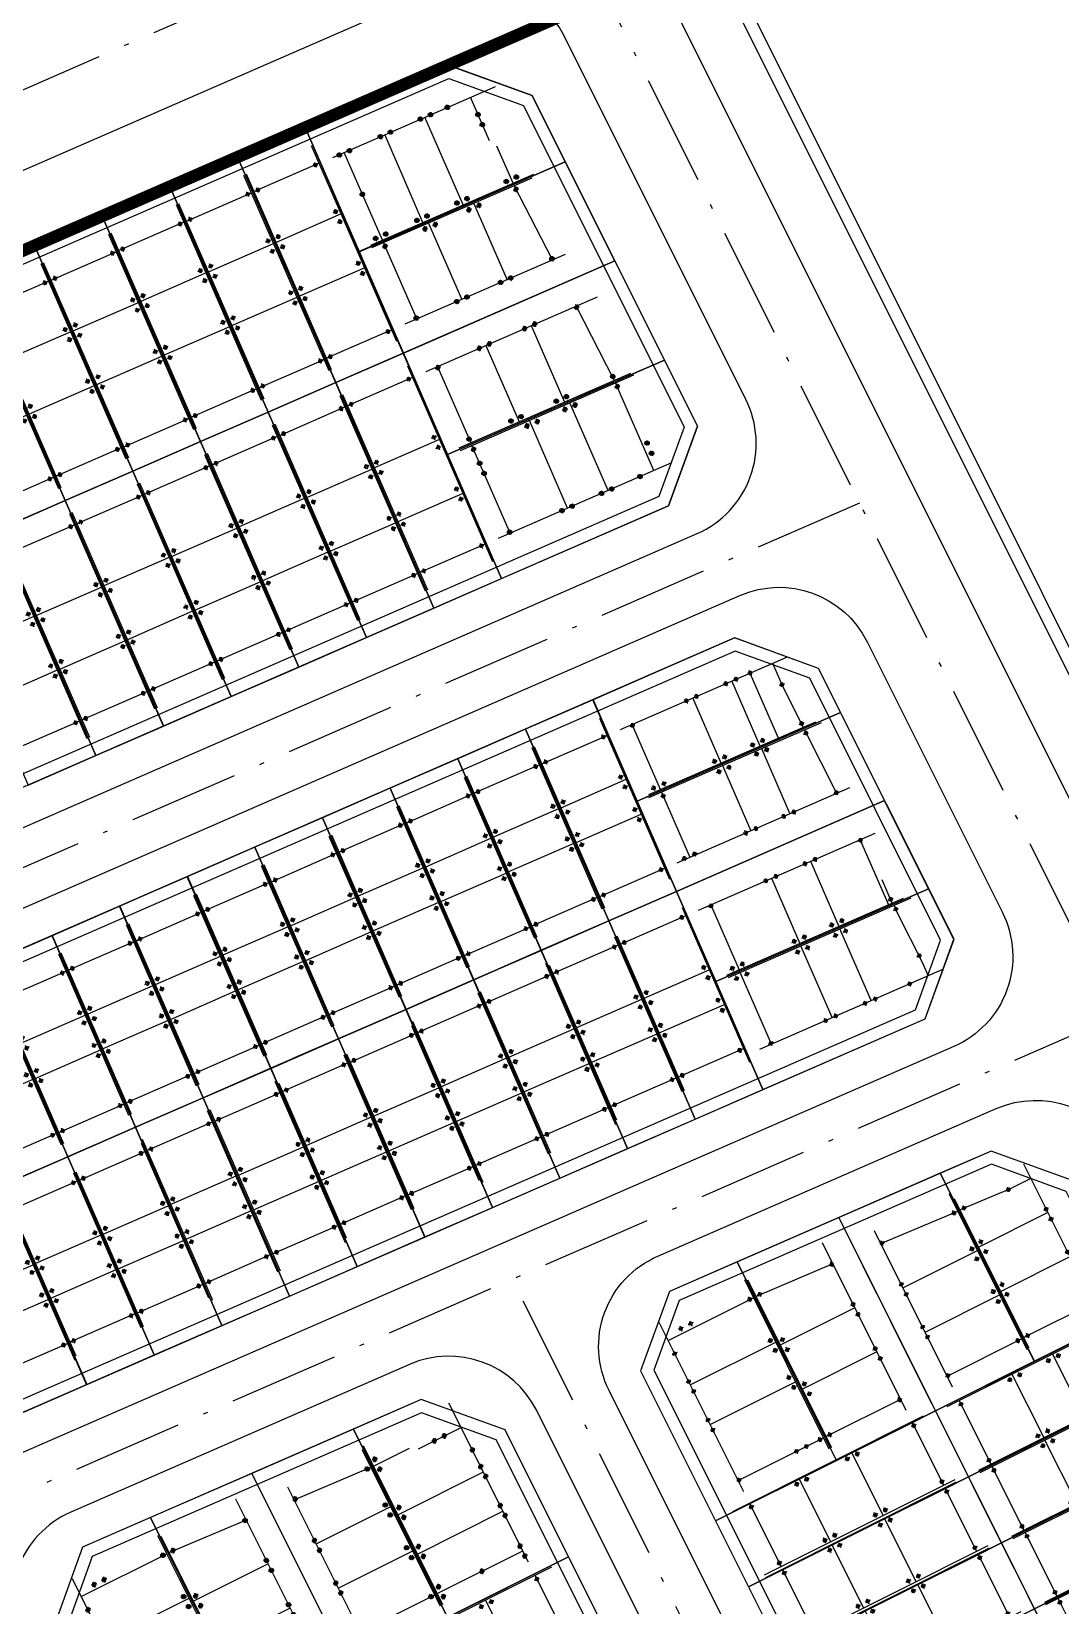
# Model space of a CAD drawing. Header units: millimetres. Extents: x 198719 to 733479478, y 80883 to 2151551233.
# Drawn here: x 568611361 to 568695350, y 2063206974 to 2063335388 of the extents above; entities that cross this region are included whole.
import ezdxf
from ezdxf.xclip import XClip

# ---------------------------------------------------------------- set-up
doc = ezdxf.new("R2010")
doc.units = ezdxf.units.MM
for name, pattern in [('ACAD_ISO10W100', [18.5, 12, -3, 0.5, -3]), ('CENTER', [3, 1.5, -0.5, 0.5, -0.5]), ('CENTER2', [1.125, 0.75, -0.125, 0.125, -0.125]), ('HIDDEN', [0.75, 0.5, -0.25]), ('Xref Grid (A1)$0$CENTER2', [1.125, 0.75, -0.125, 0.125, -0.125]), ('Xref Grid A16$0$CENTER2', [1.125, 0.75, -0.125, 0.125, -0.125])]:
    doc.linetypes.add(name, pattern=pattern)
for name, color, linetype in [('01.AXIS', 160, 'CENTER2'), ('13.BEAM', 8, 'Continuous'), ('BoThamCo', 94, 'Continuous'), ('CDC.01.AXIS', 160, 'CENTER2'), ('ChiaLo', 128, 'CENTER'), ('datOlienke', 42, 'Continuous'), ('LogDg', 7, 'Continuous'), ('LoLK', 6, 'Continuous'), ('RANHGIOI', 2, 'HIDDEN'), ('TimDg', 222, 'Continuous'), ('ViaHeS', 32, 'Continuous'), ('Xref Grid (A1)$0$01.AXIS', 160, 'Xref Grid (A1)$0$CENTER2'), ('Xref Grid A16$0$01.AXIS', 160, 'Xref Grid A16$0$CENTER2')]:
    doc.layers.add(name, color=color, linetype=linetype)
for name, color, linetype, lineweight in [('A-DIM', 251, 'Continuous', 15), ('A-NET THAY', 125, 'Continuous', 18), ('A-TUONG', 255, 'Continuous', 35), ('boDnv', 54, 'Continuous', 25)]:
    doc.layers.add(name, color=color, linetype=linetype, lineweight=lineweight)
doc.styles.add('rms', font='romans.shx', dxfattribs={"width": 0.7, "bigfont": 'vns.shx'})
doc.linetypes.add('ADL', pattern='A,0.125,-0.15,["++",rms,S=0.5,R=0,X=0,Y=-0.2245],-1.35,1.125', length=2.75)

# ---------------------------------------------------------------- blocks, each defined once
blk = doc.blocks.new('NEN')
at = {"layer": 'boDnv', "color": 10, "linetype": 'ADL', "ltscale": 0.25}
for points in [[(348.48, 150.34), (305.78, 227.8), (296.99, 230.43), (285.1, 224.17), (143.11, 162.28), (141.06, 156.62), (188.79, 61.18), (194.58, 59.4), (346.76, 144.32)], [(116.66, 150.75), (122.73, 148.55), (135.81, 122.41), (133.75, 116.75), (-8.13, 54.91), (-13.65, 57.26), (-23.76, 84.69), (-21.22, 90.65)], [(156.67, 80.69), (146.03, 101.98), (139.96, 104.18), (-3.2, 41.78), (-5.75, 35.82), (2.49, 13.48), (8.01, 11.13), (154.62, 75.03)], [(183.1, -44), (207.08, -30.05), (208.94, -23.82), (166.89, 60.26), (160.82, 62.46), (135.41, 51.38), (133.35, 45.72), (177.37, -42.29)], [(138.06, -70.2), (163.35, -55.49), (165.21, -49.26), (120.53, 40.05), (114.46, 42.26), (87.67, 30.58), (85.62, 24.92), (132.33, -68.49)]]:
    blk.add_lwpolyline(points, close=True, dxfattribs=at)
at = {"layer": 'BoThamCo'}
blk.add_lwpolyline([(349.56, 150.46), (306.46, 228.64), (296.88, 231.51), (284.67, 225.08), (142.32, 163.03), (139.97, 156.56), (188.09, 60.35), (194.69, 58.32), (347.61, 143.64)], close=True, dxfattribs=at)
at = {"layer": 'ChiaLo', "ltscale": 5}
for p, q in [((142.21, 68.53), (128.4, 100.23)), ((136.71, 66.14), (122.9, 97.84)), ((131.21, 63.74), (117.4, 95.44)), ((125.71, 61.34), (111.9, 93.04)), ((120.21, 58.94), (106.4, 90.64)), ((114.71, 56.55), (100.9, 88.25)), ((109.21, 54.15), (95.4, 85.85)), ((103.71, 51.75), (89.9, 83.45)), ((98.21, 49.35), (84.4, 81.05)), ((92.71, 46.96), (78.9, 78.66)), ((87.21, 44.56), (73.4, 76.26))]:
    blk.add_line(p, q, dxfattribs=at)
for points in [[(120.96, 110.08), (104.98, 146.75)], [(115.46, 107.69), (99.48, 144.35)], [(126.14, 143.98), (109.37, 136.67)], [(109.96, 105.29), (93.98, 141.96)], [(104.46, 102.89), (88.48, 139.56)], [(98.96, 100.49), (82.98, 137.16)], [(130.17, 135.91), (-19.64, 70.61)], [(93.46, 98.1), (77.48, 134.76)], [(87.96, 95.7), (71.98, 132.37)], [(134.2, 127.85), (116.57, 120.17)], [(148.54, 99.19), (131.99, 91.98)], [(152.12, 92.03), (-2.66, 24.56)], [(155.7, 84.86), (138.39, 77.32)], [(164.3, 46.44), (156.65, 61.74)], [(196.23, -37.52), (148.39, 58.13)], [(148.2, 38.39), (140.13, 54.53)], [(138.36, 33.47), (172.8, 50.69)], [(141.05, 28.1), (175.48, 45.32)], [(116.57, 25.62), (108.91, 40.93)], [(143.73, 22.73), (178.17, 39.95)], [(151.19, -63.72), (100.65, 37.33)], [(146.42, 17.37), (180.85, 34.59)], [(100.47, 17.56), (92.39, 33.73)], [(90.64, 12.64), (126.41, 30.54)]]:
    blk.add_lwpolyline(points, dxfattribs=at)
at = {"layer": 'datOlienke'}
for points in [[(116.63, 151.83), (123.45, 149.36), (136.89, 122.47), (134.55, 116), (-8.13, 53.82), (-14.44, 56.51), (-24.84, 84.72), (-21.98, 91.41)], [(157.76, 80.76), (146.74, 102.78), (139.92, 105.26), (-3.97, 42.54), (-6.82, 35.85), (1.7, 12.73), (8.01, 10.04), (155.41, 74.29)], [(183.23, -45.08), (207.93, -30.71), (210.01, -23.73), (167.61, 61.07), (160.79, 63.54), (134.61, 52.13), (132.26, 45.66), (176.67, -43.13)], [(138.19, -71.28), (164.19, -56.16), (166.28, -49.17), (121.25, 40.86), (114.43, 43.33), (86.88, 31.32), (84.53, 24.85), (131.63, -69.33)]]:
    blk.add_lwpolyline(points, close=True, dxfattribs=at)
at = {"layer": 'LogDg'}
for points in [[(309.75, 235.09, 0.408612), (297.68, 238.71), (282.07, 230.49), (138.65, 167.97, 0.429738), (134.69, 157.06), (183.99, 58.49, 0.427514), (195.04, 55.08), (351.71, 142.5, 0.412716), (354.82, 153.35)], [(-6.65, 51.18), (136.87, 113.75, 0.429738), (140.83, 124.66), (126.05, 154.21, 0.398858), (115.7, 157.97), (-24.48, 96.87, 0.397369), (-28.79, 86.77), (-17.36, 55.75, 0.431261)], [(-1.17, 12.05), (-9.54, 35.21, -0.395588), (-5.22, 45.27), (140.34, 108.71, -0.398858), (150.69, 104.95), (161.7, 82.94, -0.429738), (157.74, 72.03), (9.55, 7.44, -0.433088)], [(133.66, 54.99), (161.2, 66.99, -0.398858), (171.55, 63.24), (214.13, -21.9, -0.395833), (211, -32.4), (185.02, -47.51, -0.432836), (173.84, -44.18), (129.7, 44.08, -0.429738)], [(81.97, 23.27), (128.81, -70.38, 0.432836), (139.98, -73.71), (165.97, -58.6, 0.395833), (169.1, -48.1), (123.82, 42.43, 0.398858), (113.47, 46.19), (85.93, 34.18, 0.429738)]]:
    blk.add_lwpolyline(points, format="xyb", close=True, dxfattribs=at)
at = {"layer": 'LoLK'}
for points in [[(123.45, 149.36), (116.63, 151.83), (104.98, 146.75), (109.37, 136.67), (126.14, 143.98)], [(104.98, 146.75), (99.48, 144.35), (107.47, 126.02), (112.97, 128.42)], [(99.48, 144.35), (93.98, 141.96), (101.97, 123.62), (107.47, 126.02)], [(130.17, 135.91), (126.14, 143.98), (109.37, 136.67), (112.97, 128.42)], [(93.98, 141.96), (88.48, 139.56), (96.47, 121.23), (101.97, 123.62)], [(88.48, 139.56), (82.98, 137.16), (90.97, 118.83), (96.47, 121.23)], [(82.98, 137.16), (77.48, 134.76), (85.47, 116.43), (90.97, 118.83)], [(134.2, 127.85), (130.17, 135.91), (112.97, 128.42), (116.57, 120.17)], [(77.48, 134.76), (71.98, 132.37), (79.97, 114.03), (85.47, 116.43)], [(112.97, 128.42), (107.47, 126.02), (115.46, 107.69), (120.96, 110.08)], [(136.89, 122.47), (134.2, 127.85), (116.57, 120.17), (120.96, 110.08), (134.55, 116)], [(107.47, 126.02), (101.97, 123.62), (109.96, 105.29), (115.46, 107.69)], [(101.97, 123.62), (96.47, 121.23), (104.46, 102.89), (109.96, 105.29)], [(96.47, 121.23), (90.97, 118.83), (98.96, 100.49), (104.46, 102.89)], [(90.97, 118.83), (85.47, 116.43), (93.46, 98.1), (98.96, 100.49)], [(85.47, 116.43), (79.97, 114.03), (87.96, 95.7), (93.46, 98.1)], [(79.97, 114.03), (74.47, 111.64), (82.46, 93.3), (87.96, 95.7)], [(148.54, 99.19), (146.74, 102.78), (139.92, 105.26), (128.4, 100.23), (131.99, 91.98)], [(128.4, 100.23), (122.9, 97.84), (129.69, 82.25), (135.19, 84.65)], [(152.12, 92.03), (148.54, 99.19), (131.99, 91.98), (135.19, 84.65)], [(122.9, 97.84), (117.4, 95.44), (124.19, 79.86), (129.69, 82.25)], [(117.4, 95.44), (111.9, 93.04), (118.69, 77.46), (124.19, 79.86)], [(111.9, 93.04), (106.4, 90.64), (113.19, 75.06), (118.69, 77.46)], [(155.7, 84.86), (152.12, 92.03), (135.19, 84.65), (138.39, 77.32)], [(106.4, 90.64), (100.9, 88.25), (107.69, 72.66), (113.19, 75.06)], [(100.9, 88.25), (95.4, 85.85), (102.19, 70.27), (107.69, 72.66)], [(95.4, 85.85), (89.9, 83.45), (96.69, 67.87), (102.19, 70.27)], [(135.19, 84.65), (129.69, 82.25), (136.71, 66.14), (142.21, 68.53)], [(157.76, 80.76), (155.7, 84.86), (138.39, 77.32), (142.21, 68.53), (155.41, 74.29)], [(89.9, 83.45), (84.4, 81.05), (91.19, 65.47), (96.69, 67.87)], [(129.69, 82.25), (124.19, 79.86), (131.21, 63.74), (136.71, 66.14)], [(84.4, 81.05), (78.9, 78.66), (85.69, 63.07), (91.19, 65.47)], [(124.19, 79.86), (118.69, 77.46), (125.71, 61.34), (131.21, 63.74)], [(78.9, 78.66), (73.4, 76.26), (80.19, 60.68), (85.69, 63.07)], [(118.69, 77.46), (113.19, 75.06), (120.21, 58.94), (125.71, 61.34)], [(113.19, 75.06), (107.69, 72.66), (114.71, 56.55), (120.21, 58.94)], [(107.69, 72.66), (102.19, 70.27), (109.21, 54.15), (114.71, 56.55)], [(102.19, 70.27), (96.69, 67.87), (103.71, 51.75), (109.21, 54.15)], [(96.69, 67.87), (91.19, 65.47), (98.21, 49.35), (103.71, 51.75)], [(91.19, 65.47), (85.69, 63.07), (92.71, 46.96), (98.21, 49.35)], [(85.69, 63.07), (80.19, 60.68), (87.21, 44.56), (92.71, 46.96)], [(167.61, 61.07), (160.79, 63.54), (156.65, 61.74), (164.3, 46.44), (172.8, 50.69)], [(156.65, 61.74), (148.39, 58.13), (156.25, 42.41), (164.3, 46.44)], [(80.19, 60.68), (74.69, 58.28), (81.71, 42.16), (87.21, 44.56)], [(148.39, 58.13), (140.13, 54.53), (148.2, 38.39), (156.25, 42.41)], [(140.13, 54.53), (134.61, 52.13), (132.26, 45.66), (138.36, 33.47), (148.2, 38.39)], [(175.48, 45.32), (172.8, 50.69), (164.3, 46.44), (156.25, 42.41), (158.94, 37.05)], [(178.17, 39.95), (175.48, 45.32), (158.94, 37.05), (161.62, 31.68)], [(121.25, 40.86), (114.43, 43.33), (108.91, 40.93), (116.57, 25.62), (126.41, 30.54)], [(158.94, 37.05), (156.25, 42.41), (148.2, 38.39), (138.36, 33.47), (141.05, 28.1)], [(108.91, 40.93), (100.65, 37.33), (108.52, 21.59), (116.57, 25.62)], [(180.85, 34.59), (178.17, 39.95), (161.62, 31.68), (164.3, 26.31)], [(100.65, 37.33), (92.39, 33.73), (100.47, 17.56), (108.52, 21.59)], [(161.62, 31.68), (158.94, 37.05), (141.05, 28.1), (143.73, 22.73)], [(183.53, 29.22), (180.85, 34.59), (164.3, 26.31), (166.99, 20.95)], [(92.39, 33.73), (86.88, 31.32), (84.53, 24.85), (90.64, 12.64), (100.47, 17.56)], [(164.3, 26.31), (161.62, 31.68), (143.73, 22.73), (146.42, 17.37)], [(129.1, 25.17), (126.41, 30.54), (108.52, 21.59), (111.21, 16.22)]]:
    blk.add_lwpolyline(points, close=True, dxfattribs=at)
at = {"layer": 'RANHGIOI', "color": 1, "ltscale": 9, "const_width": 1}
blk.add_lwpolyline([(-499.27, -471.64), (-50.48, -321.02, 0.050684), (130.42, -239.14), (301.32, -139.84), (460, -51.3, 0.006594), (435.29, -5.05), (303.08, 234.77), (284.67, 225.08), (-55.99, 76.59), (-56.84, 76.22, -0.005137), (-90.74, 62.09), (-377.22, -17.13, -0.020567)], format="xyb", dxfattribs=at)
at = {"layer": 'TimDg', "linetype": 'ACAD_ISO10W100', "ltscale": 0.75}
blk.add_lwpolyline([(-618.46, -41.02), (-507.65, -29.6, 0.021218), (-465.68, -23.47), (-420.46, -14.89, 0.020567), (-380.42, -5.57), (-94.61, 73.47, 0.005041), (-61.57, 87.25, 0.001474), (-59.94, 87.95), (279.47, 235.9), (307.9, 250.87)], format="xyb", dxfattribs=at)
for points in [[(335.55, -254.6), (124.1, 168.18)], [(150.08, 116.23), (-16.14, 43.78)], [(170.94, 74.51), (-58.79, -25.63)], [(176.4, -56), (121.83, 53.11)]]:
    blk.add_lwpolyline(points, dxfattribs=at)
at = {"layer": 'ViaHeS'}
for points in [[(284.67, 225.08), (142.32, 163.03), (139.97, 156.56), (188.09, 60.35), (194.69, 58.32), (347.61, 143.64), (349.56, 150.46), (306.46, 228.64), (296.88, 231.51)], [(116.63, 151.83), (123.45, 149.36), (136.89, 122.47), (134.55, 116), (-8.13, 53.82), (-14.44, 56.51), (-24.84, 84.72), (-21.98, 91.41)], [(157.76, 80.76), (146.74, 102.78), (139.92, 105.26), (-3.97, 42.54), (-6.82, 35.85), (1.7, 12.73), (8.01, 10.04), (155.41, 74.29)], [(183.23, -45.08), (207.93, -30.71), (210.01, -23.73), (167.61, 61.07), (160.79, 63.54), (134.61, 52.13), (132.26, 45.66), (176.67, -43.13)], [(138.19, -71.28), (164.19, -56.16), (166.28, -49.17), (121.25, 40.86), (114.43, 43.33), (86.88, 31.32), (84.53, 24.85), (131.63, -69.33)]]:
    blk.add_lwpolyline(points, close=True, dxfattribs=at)
blk = doc.blocks.new('NEN H01')
at = {"layer": 'datOlienke'}
blk.add_lwpolyline([(-2.11, 40), (3.15, 35.01), (4.74, 4.99), (0, 0), (-155.64, 0), (-160.35, 4.99), (-158.61, 35.01), (-153.32, 40)], close=True, dxfattribs=at)
at = {"layer": 'LoLK'}
for points in [[(-44.82, 40), (-50.82, 40), (-50.82, 20), (-44.82, 20)], [(-38.82, 40), (-44.82, 40), (-44.82, 20), (-38.82, 20)], [(-32.82, 40), (-38.82, 40), (-38.82, 20), (-32.82, 20)], [(-26.82, 40), (-32.82, 40), (-32.82, 20), (-26.82, 20)], [(-20.82, 40), (-26.82, 40), (-26.82, 20), (-20.82, 20)], [(-14.82, 40), (-20.82, 40), (-20.82, 20), (-14.82, 20)], [(3.15, 35.01), (-2.11, 40), (-14.82, 40), (-14.82, 29), (3.47, 29)], [(3.94, 20), (3.47, 29), (-14.82, 29), (-14.82, 20)], [(-50.82, 20), (-56.82, 20), (-56.82, 0), (-50.82, 0)], [(-44.82, 20), (-50.82, 20), (-50.82, 0), (-44.82, 0)], [(-38.82, 20), (-44.82, 20), (-44.82, 0), (-38.82, 0)], [(-32.82, 20), (-38.82, 20), (-38.82, 0), (-32.82, 0)], [(-26.82, 20), (-32.82, 20), (-32.82, 0), (-26.82, 0)], [(-20.82, 20), (-26.82, 20), (-26.82, 0), (-20.82, 0)], [(-14.82, 20), (-20.82, 20), (-20.82, 0), (-14.82, 0)], [(4.42, 11), (3.94, 20), (-14.82, 20), (-14.82, 11)], [(4.74, 4.99), (4.42, 11), (-14.82, 11), (-14.82, 0), (0, 0)]]:
    blk.add_lwpolyline(points, close=True, dxfattribs=at)
blk = doc.blocks.new('A$C758D662A')
at = {"linetype": 'HIDDEN', "ltscale": 500}
for radius in [300, 200]:
    blk.add_circle((0, 0), radius, dxfattribs=at)
at = {"layer": 'CDC.01.AXIS', "ltscale": 200}
for p, q in [((437, 0), (-437, 0)), ((0, 437), (0, -437))]:
    blk.add_line(p, q, dxfattribs=at)
blk = doc.blocks.new('T2 CUM A7')
at = {"layer": '01.AXIS', "ltscale": 500}
for p, q in [((0.11, 0.91), (0.11, -14.47)), ((7.89, 0.91), (7.89, -14.47)), ((8.11, 0.91, 0), (8.11, -14.32, 0)), ((14.89, 0.91, 0), (14.89, -14.32, 0)), ((19.11, 0.91, 0), (19.11, -13.3, 0)), ((25.89, 0.91, 0), (25.89, -13.3, 0)), ((26.11, 0.91, 0), (26.11, -13.54, 0)), ((33.89, 0.91, 0), (33.89, -13.54, 0)), ((0.05, -0.11), (7.89, -0.11)), ((14.94, -0.11, 0), (8.11, -0.11, 0)), ((19.05, -0.11, 0), (25.89, -0.11, 0)), ((26.11, -0.11, 0), (33.89, -0.11, 0)), ((26.11, -3.71, 0), (33.89, -3.71, 0)), ((14.89, -4.41, 0), (8.11, -4.41, 0)), ((19.11, -4.11, 0), (25.89, -4.11, 0)), ((0.11, -5.21), (7.89, -5.21)), ((26.11, -7.28, 0), (33.89, -7.28, 0)), ((0.11, -8.81), (7.89, -8.81)), ((14.89, -8.43, 0), (8.11, -8.43, 0)), ((19.11, -8.13, 0), (25.89, -8.13, 0)), ((30.01, -11.32, 0), (33.89, -11.32, 0)), ((26.11, -11.7, 0), (29.38, -11.7, 0)), ((0.11, -12.85), (7.89, -12.85))]:
    blk.add_line(p, q, dxfattribs=at)
at = {"layer": '01.AXIS', "ltscale": 500, "elevation": 0}
for points in [[(14.89, -12.41), (8.11, -12.84)], [(19.11, -12.15), (25.89, -11.72)]]:
    blk.add_lwpolyline(points, dxfattribs=at)
at = {"layer": '13.BEAM', "ltscale": 500}
blk.add_line((7.44, -13.01), (7.44, -13.01), dxfattribs=at)
at = {"yscale": 0.0005, "zscale": 0.0005}
for p, xscale in [((0.2, -0.11), 0.0005), ((7.55, -0.11), -0.0005), ((8.45, -0.11, 0), 0.0005), ((14.79, -0.11, 0), -0.0005), ((19.2, -0.11, 0), 0.0005), ((25.55, -0.11, 0), -0.0005), ((26.45, 0.34), 0.0005), ((30.17, -0.11, 0), 0.0005), ((33.85, 0.34), 0.0005), ((26.45, -0.56), 0.0005), ((33.85, -0.56), 0.0005), ((8.45, -3.82, 0), 0.0005), ((14.89, -3.82, 0), -0.0005), ((19.11, -3.66, 0), 0.0005), ((25.55, -3.66, 0), -0.0005), ((26.45, -3.32), 0.0005), ((33.89, -3.32), 0.0005), ((0.11, -4.71), 0.0005), ((8.45, -4.72, 0), 0.0005), ((14.89, -4.72, 0), -0.0005), ((19.11, -4.56, 0), 0.0005), ((25.55, -4.56, 0), -0.0005), ((26.45, -4.22), 0.0005), ((33.89, -4.22), 0.0005), ((0.11, -5.61), 0.0005), ((8.45, -7.84, 0), 0.0005), ((14.89, -7.84, 0), -0.0005), ((19.11, -7.54, 0), 0.0005), ((25.55, -7.54, 0), -0.0005), ((26.45, -6.87), 0.0005), ((26.45, -7.77), 0.0005), ((33.89, -6.87, 0), 0.0005), ((33.89, -7.77, 0), 0.0005), ((0.11, -8.22), 0.0005), ((0.11, -9.12), 0.0005), ((7.55, -8.22), -0.0005), ((7.55, -9.12), -0.0005), ((8.45, -8.74, 0), 0.0005), ((14.89, -8.74, 0), -0.0005), ((19.11, -8.44, 0), 0.0005), ((25.55, -8.44, 0), -0.0005), ((33.89, -9.27), 0.0005), ((0.11, -11.64), 0.0005), ((25.55, -11.72, 0), -0.0005), ((26.45, -11.25, 0), 0.0005), ((31.46, -11.32, 0), 0.0005), ((32.36, -11.32, 0), 0.0005), ((7.55, -12.87), -0.0005), ((8.45, -12.86, 0), 0.0005), ((14.79, -12.42, 0), -0.0005), ((19.21, -12.15, 0), 0.0005), ((26.45, -12.15, 0), 0.0005)]:
    blk.add_blockref('A$C758D662A', p, dxfattribs=dict(at, xscale=xscale))
at = {"yscale": 0.0005, "zscale": 0.0005, "rotation": 270}
for p, xscale in [((5.41, -0.11), 0.0005), ((6.31, -0.11), 0.0005), ((7.55, -4.86), -0.0005), ((7.55, -5.76), -0.0005), ((1.47, -13.25), 0.0005), ((2.37, -13.25), 0.0005)]:
    blk.add_blockref('A$C758D662A', p, dxfattribs=dict(at, xscale=xscale))
blk = doc.blocks.new('pile Plan')
at = {"xscale": 0.5, "yscale": 0.5, "zscale": 0.5}
for p in [(340, 14779), (5440.000004, 14779), (340, 9630), (5440.000004, 9630), (340, 8730), (5440.000004, 8730), (340, 5040), (5440.000004, 5040), (340, 4140), (5440.000004, 4140), (340, -1), (5440.000004, -1)]:
    blk.add_blockref('A$C758D662A', p, dxfattribs=at)
blk = doc.blocks.new('A5 - 2')
at = {"layer": 'Xref Grid (A1)$0$01.AXIS', "ltscale": 500}
for p, q in [((0.11, -1.09), (0.11, -18.43)), ((5.89, -1.09), (5.89, -18.43)), ((0.11, -2.11), (5.89, -2.11)), ((0.11, -7.62), (5.89, -7.62)), ((0.11, -12.39), (5.89, -12.39)), ((0.11, -16.89), (5.89, -16.89))]:
    blk.add_line(p, q, dxfattribs=at)
at = {"xscale": 0.001, "yscale": 0.001, "zscale": 0.001}
blk.add_blockref('pile Plan', (0.11, -16.89), dxfattribs=at)
blk = doc.blocks.new('a5 sao - 2')
at = {"layer": 'Xref Grid (A1)$0$01.AXIS', "ltscale": 500}
for p, q in [((-5.89, -1.09), (-5.89, -18.43)), ((-0.11, -1.09), (-0.11, -18.43)), ((-5.89, -2.11), (-0.11, -2.11)), ((-5.89, -7.62), (-0.11, -7.62)), ((-5.89, -12.39), (-0.11, -12.39)), ((-5.89, -16.89), (-0.11, -16.89))]:
    blk.add_line(p, q, dxfattribs=at)
at = {"xscale": 0.001, "yscale": 0.001, "zscale": 0.001}
blk.add_blockref('pile Plan', (-5.89, -16.89), dxfattribs=at)
blk = doc.blocks.new('A1 - 2')
at = {"layer": 'Xref Grid (A1)$0$01.AXIS', "ltscale": 500}
for p, q in [((0.11, -1.09), (0.11, -18.43)), ((5.89, -1.09), (5.89, -18.43)), ((0.11, -2.11), (5.89, -2.11)), ((0.11, -7.62), (5.89, -7.62)), ((0.11, -12.39), (5.89, -12.39)), ((0.11, -16.89), (5.89, -16.89))]:
    blk.add_line(p, q, dxfattribs=at)
at = {"xscale": 0.001, "yscale": 0.001, "zscale": 0.001}
blk.add_blockref('pile Plan', (0.11, -16.89), dxfattribs=at)
blk = doc.blocks.new('a1 sao - 2')
at = {"layer": 'Xref Grid (A1)$0$01.AXIS', "ltscale": 500}
for p, q in [((0.11, -1.09), (0.11, -18.43)), ((5.89, -1.09), (5.89, -18.43)), ((0.11, -2.11), (5.89, -2.11)), ((0.11, -7.62), (5.89, -7.62)), ((0.11, -12.39), (5.89, -12.39)), ((0.11, -16.89), (5.89, -16.89))]:
    blk.add_line(p, q, dxfattribs=at)
at = {"xscale": 0.001, "yscale": 0.001, "zscale": 0.001}
blk.add_blockref('pile Plan', (0.11, -16.89), dxfattribs=at)
blk = doc.blocks.new('NEN M01')
at = {"layer": 'datOlienke'}
blk.add_lwpolyline([(4.74, 4.99), (3.44, 29.59), (-1.82, 34.58), (-158.79, 34.58), (-164.08, 29.59), (-165.5, 4.99), (-160.79, 0), (0, 0)], close=True, dxfattribs=at)
at = {"layer": 'LoLK'}
for points in [[(-68.4, 34.58), (-74.4, 34.58), (-74.4, 17.58), (-68.4, 17.58)], [(-62.4, 34.58), (-68.4, 34.58), (-68.4, 17.58), (-62.4, 17.58)], [(-56.4, 34.58), (-62.4, 34.58), (-62.4, 17.58), (-56.4, 17.58)], [(-50.4, 34.58), (-56.4, 34.58), (-56.4, 17.58), (-50.4, 17.58)], [(-44.4, 34.58), (-50.4, 34.58), (-50.4, 17.58), (-44.4, 17.58)], [(-38.4, 34.58), (-44.4, 34.58), (-44.4, 17.58), (-38.4, 17.58)], [(-32.4, 34.58), (-38.4, 34.58), (-38.4, 17.58), (-32.4, 17.58)], [(-26.4, 34.58), (-32.4, 34.58), (-32.4, 17.58), (-26.4, 17.58)], [(-20.4, 34.58), (-26.4, 34.58), (-26.4, 17.58), (-20.4, 17.58)], [(-14.4, 34.58), (-20.4, 34.58), (-20.4, 17.58), (-14.4, 17.58)], [(3.65, 25.58), (3.44, 29.59), (-1.82, 34.58), (-14.4, 34.58), (-14.4, 25.58)], [(4.07, 17.58), (3.65, 25.58), (-14.4, 25.58), (-14.4, 17.58)], [(-74.4, 17.58), (-80.4, 17.58), (-80.4, 0), (-74.4, 0)], [(-68.4, 17.58), (-74.4, 17.58), (-74.4, 0), (-68.4, 0)], [(-62.4, 17.58), (-68.4, 17.58), (-68.4, 0), (-62.4, 0)], [(-56.4, 17.58), (-62.4, 17.58), (-62.4, 0), (-56.4, 0)], [(-50.4, 17.58), (-56.4, 17.58), (-56.4, 0), (-50.4, 0)], [(-44.4, 17.58), (-50.4, 17.58), (-50.4, 0), (-44.4, 0)], [(-38.4, 17.58), (-44.4, 17.58), (-44.4, 0), (-38.4, 0)], [(-32.4, 17.58), (-38.4, 17.58), (-38.4, 0), (-32.4, 0)], [(-26.4, 17.58), (-32.4, 17.58), (-32.4, 0), (-26.4, 0)], [(-20.4, 17.58), (-26.4, 17.58), (-26.4, 0), (-20.4, 0)], [(-14.4, 17.58), (-20.4, 17.58), (-20.4, 0), (-14.4, 0)], [(4.49, 9.58), (4.07, 17.58), (-14.4, 17.58), (-14.4, 9.58)], [(4.74, 4.99), (4.49, 9.58), (-14.4, 9.58), (-14.4, 0), (0, 0)]]:
    blk.add_lwpolyline(points, close=True, dxfattribs=at)
blk = doc.blocks.new('A13 - 2')
at = {"layer": '01.AXIS', "ltscale": 500}
for p, q in [((0.11, -1.09), (0.11, -15.9)), ((5.89, -1.09), (5.89, -15.9)), ((0.11, -2.11), (5.95, -2.11)), ((0.11, -7.51), (5.89, -7.51)), ((0.11, -10.97), (5.89, -10.97)), ((0.11, -12.58), (6.04, -12.58))]:
    blk.add_line(p, q, dxfattribs=at)
blk.add_lwpolyline([(5.89, -14.58), (4, -14.58), (0.11, -14.78)], dxfattribs=at)
at = {"xscale": 0.0005, "yscale": 0.0005, "zscale": 0.0005}
for p in [(0.45, -1.66), (5.8, -2.11), (5.89, -6.92), (5.89, -7.82), (0.45, -10.43), (5.89, -10.43), (0.45, -11.33), (5.89, -11.33), (5.89, -12.58), (0.45, -14.78), (3.99, -14.58)]:
    blk.add_blockref('A$C758D662A', p, dxfattribs=at)
for p, xscale, yscale, zscale, rotation in [((0.45, -2.56), -0.0005, 0.0005, 0.0005, 180), ((0.45, -7.06), 0.0005000000000000006, 0.0005000000000000006, 0.0005000000000000006, 90.00000000000001), ((0.45, -7.96), 0.0005000000000000006, 0.0005000000000000006, 0.0005000000000000006, 90.00000000000001)]:
    blk.add_blockref('A$C758D662A', p, dxfattribs=dict(xscale=xscale, yscale=yscale, zscale=zscale, rotation=rotation))
blk = doc.blocks.new('A14 - 2')
at = {"layer": '01.AXIS', "ltscale": 500}
for p, q in [((0.11, -0.99), (0.11, -16.3)), ((5.89, -0.99), (5.89, -16.3)), ((0.11, -2.11), (5.89, -2.11)), ((0.11, -7.51), (5.89, -7.51)), ((0.11, -10.97), (5.89, -10.97)), ((0.11, -14.8), (5.89, -15.13)), ((5.89, -15.13), (5.99, -15.13))]:
    blk.add_line(p, q, dxfattribs=at)
at = {"xscale": -0.0005, "yscale": 0.0005, "zscale": 0.0005}
for p in [(0.45, -2.11), (5.8, -1.66), (5.8, -2.56), (0.45, -7.06), (5.89, -7.06), (0.45, -7.96), (5.89, -7.96), (0.36, -10.43), (5.89, -10.43), (0.36, -11.33), (5.89, -11.33), (0.41, -14.8), (5.84, -15.13)]:
    blk.add_blockref('A$C758D662A', p, dxfattribs=at)
blk = doc.blocks.new('A14.1 - 2')
at = {"layer": '01.AXIS', "ltscale": 500}
for p, q in [((0.11, -1.03), (0.11, -16.71)), ((5.89, -1.03), (5.89, -16.71)), ((5.95, -2.11), (0.11, -2.11)), ((5.89, -7.51), (0.11, -7.51)), ((5.89, -10.97), (0.11, -10.97)), ((5.99, -15.37), (0.11, -15.37)), ((0.11, -15.71), (2.17, -15.71))]:
    blk.add_line(p, q, dxfattribs=at)
at = {"xscale": 0.0005, "yscale": 0.0005, "zscale": 0.0005}
for p in [(0.45, -1.66), (0.45, -2.56), (5.8, -2.11), (0.45, -7.15), (5.89, -7), (0.45, -8.05), (5.89, -7.9), (0.45, -10.48), (0.45, -11.38), (5.89, -10.48), (5.89, -11.38), (5.84, -15.38), (0.45, -15.71)]:
    blk.add_blockref('A$C758D662A', p, dxfattribs=at)
blk = doc.blocks.new('A15 - 2')
at = {"layer": '01.AXIS', "ltscale": 500}
for p, q in [((0.11, -1.09), (0.11, -17.28)), ((6.47, -1.09), (6.47, -17.28)), ((6.53, -2.11), (0.11, -2.11)), ((6.47, -7.51), (0.11, -7.51)), ((6.47, -10.97), (0.11, -10.97)), ((0.11, -15.77), (0.76, -15.77)), ((0.76, -15.77), (5.37, -16.02)), ((5.26, -16.02), (6.47, -16.02))]:
    blk.add_line(p, q, dxfattribs=at)
at = {"xscale": 0.0005, "yscale": 0.0005, "zscale": 0.0005}
for p in [(0.45, -1.66), (0.45, -2.56), (6.38, -2.11), (6.47, -6.92), (6.47, -7.82), (0.45, -10.43), (6.47, -10.43), (0.45, -11.33), (6.47, -11.33), (6.47, -14.38), (0.45, -15.78), (4.69, -16.02)]:
    blk.add_blockref('A$C758D662A', p, dxfattribs=at)
at = {"xscale": 0.0005000000000000012, "yscale": 0.0005000000000000012, "zscale": 0.0005000000000000012, "rotation": 90.00000000000001}
for p in [(0.45, -7.06), (0.45, -7.96)]:
    blk.add_blockref('A$C758D662A', p, dxfattribs=at)
blk = doc.blocks.new('A16 - 2')
at = {"layer": 'Xref Grid A16$0$01.AXIS', "ltscale": 500}
for p, q in [((0.11, -1.37), (0.11, -15.09)), ((0.11, -2.11), (6, -2.11)), ((5.89, -1.37), (5.89, -15.09)), ((0.11, -6.91), (5.89, -6.91)), ((0.11, -9.99), (5.89, -9.99)), ((0.11, -13.89), (5.89, -13.89))]:
    blk.add_line(p, q, dxfattribs=at)
at = {"xscale": 0.0005, "yscale": 0.0005, "zscale": 0.0005}
for p in [(0.45, -2.11), (5.55, -2.11), (0.45, -6.55), (5.55, -6.55), (0.45, -7.45), (5.55, -7.45), (0.45, -9.45), (0.45, -10.35), (5.55, -9.45), (5.55, -10.35), (0.45, -13.89), (5.55, -13.89)]:
    blk.add_blockref('A$C758D662A', p, dxfattribs=at)
blk = doc.blocks.new('A11 - 2')
at = {"layer": 'Xref Grid A16$0$01.AXIS', "ltscale": 500}
for p, q in [((0.11, -1.09), (0.11, -15.39)), ((5.89, -1.09), (5.89, -15.39)), ((0.11, -2.11), (6, -2.11)), ((0.11, -6.91), (5.89, -6.91)), ((0.11, -9.99), (5.89, -9.99)), ((0.11, -13.89), (5.89, -13.89))]:
    blk.add_line(p, q, dxfattribs=at)
at = {"xscale": 0.0005, "yscale": 0.0005, "zscale": 0.0005}
for p in [(0.45, -2.11), (5.55, -2.11), (0.45, -6.55), (5.55, -6.55), (0.45, -7.45), (5.55, -7.45), (0.45, -9.45), (0.45, -10.35), (5.55, -9.45), (5.55, -10.35), (0.45, -13.89), (5.55, -13.89)]:
    blk.add_blockref('A$C758D662A', p, dxfattribs=at)
blk = doc.blocks.new('A16 SAO - 2')
at = {"layer": 'Xref Grid A16$0$01.AXIS', "ltscale": 500}
for p, q in [((0.11, -1.09), (0.11, -15.39)), ((5.89, -1.09), (5.89, -15.39)), ((0.11, -2.11), (6, -2.11)), ((0.11, -6.91), (5.89, -6.91)), ((0.11, -9.99), (5.89, -9.99)), ((0.11, -13.89), (5.89, -13.89))]:
    blk.add_line(p, q, dxfattribs=at)
at = {"xscale": 0.0005, "yscale": 0.0005, "zscale": 0.0005}
for p in [(0.45, -2.11), (5.55, -2.11), (0.45, -6.55), (5.55, -6.55), (0.45, -7.45), (5.55, -7.45), (0.45, -9.45), (0.45, -10.35), (5.55, -9.45), (5.55, -10.35), (0.45, -13.89), (5.55, -13.89)]:
    blk.add_blockref('A$C758D662A', p, dxfattribs=at)
blk = doc.blocks.new('A11 SAO-2')
at = {"layer": 'Xref Grid A16$0$01.AXIS', "ltscale": 500}
for p, q in [((0.11, -1.09), (0.11, -15.39)), ((5.89, -1.09), (5.89, -15.39)), ((0.11, -2.11), (5.89, -2.11)), ((0.11, -6.91), (5.89, -6.91)), ((0.11, -9.99), (5.89, -9.99)), ((0.11, -13.89), (5.89, -13.89))]:
    blk.add_line(p, q, dxfattribs=at)
at = {"xscale": 0.0005, "yscale": 0.0005, "zscale": 0.0005}
for p in [(0.45, -2.11), (5.55, -2.11), (0.45, -6.55), (5.55, -6.55), (0.45, -7.45), (5.55, -7.45), (0.45, -9.45), (0.45, -10.35), (5.55, -9.45), (5.55, -10.35), (0.45, -13.89), (5.55, -13.89)]:
    blk.add_blockref('A$C758D662A', p, dxfattribs=at)
blk = doc.blocks.new('NEN NO1')
at = {"layer": 'datOlienke'}
blk.add_lwpolyline([(4.68, 4.99), (2.88, 33.51), (-2.43, 38.5), (-97.24, 38.5), (-102.5, 33.51), (-104.01, 4.99), (-99.27, 0), (0, 0)], close=True, dxfattribs=at)
at = {"layer": 'LoLK'}
for points in [[(-97.24, 38.5), (-102.5, 33.51), (-102.74, 29), (-85.64, 29), (-85.64, 38.5)], [(-79.64, 38.5), (-85.64, 38.5), (-85.64, 29), (-85.64, 20), (-79.64, 20)], [(-73.64, 38.5), (-79.64, 38.5), (-79.64, 20), (-73.64, 20)], [(-67.64, 38.5), (-73.64, 38.5), (-73.64, 20), (-67.64, 20)], [(-61.64, 38.5), (-67.64, 38.5), (-67.64, 20), (-61.64, 20)], [(-55.64, 38.5), (-61.64, 38.5), (-61.64, 20), (-55.64, 20)], [(-49.64, 38.5), (-55.64, 38.5), (-55.64, 20), (-49.64, 20)], [(-43.64, 38.5), (-49.64, 38.5), (-49.64, 20), (-43.64, 20)], [(-37.64, 38.5), (-43.64, 38.5), (-43.64, 20), (-37.64, 20)], [(-31.64, 38.5), (-37.64, 38.5), (-37.64, 20), (-31.64, 20)], [(-25.64, 38.5), (-31.64, 38.5), (-31.64, 20), (-25.64, 20)], [(-19.64, 38.5), (-25.64, 38.5), (-25.64, 20), (-19.64, 20)], [(-13.64, 38.5), (-19.64, 38.5), (-19.64, 20), (-13.64, 20)], [(-2.43, 38.5), (-13.64, 38.5), (-13.64, 29), (3.17, 29), (2.88, 33.51)], [(-102.74, 29), (-103.22, 20), (-85.64, 20), (-85.64, 29)], [(-13.64, 29), (-13.64, 20), (3.74, 20), (3.17, 29)], [(-103.22, 20), (-103.69, 11), (-85.64, 11), (-85.64, 20)], [(-79.64, 20), (-85.64, 20), (-85.64, 11), (-85.64, 0), (-79.64, 0)], [(-73.64, 20), (-79.64, 20), (-79.64, 0), (-73.64, 0)], [(-67.64, 20), (-73.64, 20), (-73.64, 0), (-67.64, 0)], [(-67.64, 20), (-67.64, 0), (-61.64, 0), (-61.64, 20)], [(-55.64, 20), (-61.64, 20), (-61.64, 0), (-55.64, 0)], [(-55.64, 20), (-55.64, 0), (-49.64, 0), (-49.64, 20)], [(-49.64, 20), (-49.64, 0), (-43.64, 0), (-43.64, 20)], [(-43.64, 20), (-43.64, 0), (-37.64, 0), (-37.64, 20)], [(-31.64, 20), (-37.64, 20), (-37.64, 0), (-31.64, 0)], [(-31.64, 20), (-31.64, 0), (-25.64, 0), (-25.64, 20)], [(-25.64, 20), (-25.64, 0), (-19.64, 0), (-19.64, 20)], [(-19.64, 20), (-19.64, 0), (-13.64, 0), (-13.64, 20)], [(-13.64, 20), (-13.64, 11), (4.3, 11), (3.74, 20)], [(-103.69, 11), (-104.01, 4.99), (-99.27, 0), (-85.64, 0), (-85.64, 11)], [(-13.64, 11), (-13.64, 0), (0, 0), (4.68, 4.99), (4.3, 11)]]:
    blk.add_lwpolyline(points, close=True, dxfattribs=at)
blk = doc.blocks.new('A12.2')
at = {"layer": '01.AXIS', "ltscale": 500}
for p, q in [((0.11, -1), (0.11, -16.44)), ((5.89, -1), (5.89, -16.44)), ((0.11, -2.11), (5.89, -2.11)), ((0.11, -6.91), (5.89, -6.91)), ((0.11, -10.59), (5.89, -10.59)), ((0.11, -15.39), (5.89, -15.39))]:
    blk.add_line(p, q, dxfattribs=at)
at = {"yscale": 0.0005, "zscale": 0.0005}
for p, xscale in [((0.45, -2.11), 0.0005), ((5.55, -2.11), 0.0005), ((0.45, -6.55), -0.0005), ((5.55, -6.55), 0.0005), ((0.45, -7.45), -0.0005), ((5.55, -7.45), 0.0005), ((0.45, -10.05), -0.0005), ((5.55, -10.05), 0.0005), ((0.45, -10.95), -0.0005), ((5.55, -10.95), 0.0005), ((0.45, -15.39), 0.0005), ((5.55, -15.39), 0.0005)]:
    blk.add_blockref('A$C758D662A', p, dxfattribs=dict(at, xscale=xscale))
blk = doc.blocks.new('A18 - 2')
at = {"layer": '01.AXIS', "ltscale": 500}
for p, q in [((0.11, -1), (0.11, -16.44)), ((5.89, -1), (5.89, -16.44)), ((0.11, -2.11), (5.89, -2.11)), ((0.11, -6.91), (5.89, -6.91)), ((0.11, -10.59), (5.89, -10.59)), ((0.11, -15.39), (5.89, -15.39))]:
    blk.add_line(p, q, dxfattribs=at)
at = {"yscale": 0.0005, "zscale": 0.0005}
for p, xscale in [((0.45, -2.11), 0.0005), ((5.55, -2.11), 0.0005), ((0.45, -6.55), -0.0005), ((5.55, -6.55), 0.0005), ((0.45, -7.45), -0.0005), ((5.55, -7.45), 0.0005), ((0.45, -10.05), -0.0005), ((5.55, -10.05), 0.0005), ((0.45, -10.95), -0.0005), ((5.55, -10.95), 0.0005), ((0.45, -15.39), 0.0005), ((5.55, -15.39), 0.0005)]:
    blk.add_blockref('A$C758D662A', p, dxfattribs=dict(at, xscale=xscale))
blk = doc.blocks.new('A3 - 2')
at = {"layer": '01.AXIS', "ltscale": 500}
for p, q in [((0.11, -1.09), (0.11, -15.3)), ((6.89, -1.09), (6.89, -15.3)), ((6.95, -2.11), (0.11, -2.11)), ((6.89, -6.11), (0.11, -6.11)), ((6.89, -10.13), (0.11, -10.13))]:
    blk.add_line(p, q, dxfattribs=at)
blk.add_lwpolyline([(6.89, -14.15), (0.11, -13.72)], dxfattribs=at)
at = {"yscale": 0.0005, "zscale": 0.0005}
for p, xscale in [((0.45, -2.11), 0.0005), ((6.8, -2.11), -0.0005), ((0.45, -5.66), 0.0005), ((0.45, -6.56), 0.0005), ((6.89, -5.66), -0.0005), ((6.89, -6.56), -0.0005), ((0.45, -9.54), 0.0005), ((0.45, -10.44), 0.0005), ((6.89, -9.54), -0.0005), ((6.89, -10.44), -0.0005), ((0.45, -13.72), 0.0005), ((6.79, -14.15), -0.0005)]:
    blk.add_blockref('A$C758D662A', p, dxfattribs=dict(at, xscale=xscale))
blk = doc.blocks.new('A7 - 2')
at = {"layer": '01.AXIS', "ltscale": 500}
for p, q in [((0.11, -1.09), (0.11, -16.47)), ((7.89, -1.09), (7.89, -16.47)), ((7.95, -2.11), (0.11, -2.11)), ((7.89, -7.21), (0.11, -7.21)), ((7.89, -10.81), (0.11, -10.81)), ((7.89, -14.85), (0.11, -14.85))]:
    blk.add_line(p, q, dxfattribs=at)
at = {"layer": '13.BEAM', "ltscale": 500}
blk.add_line((0.56, -15.01), (0.56, -15.01), dxfattribs=at)
at = {"yscale": 0.0005, "zscale": 0.0005}
for p, xscale in [((0.45, -2.11), 0.0005), ((7.8, -2.11), -0.0005), ((7.89, -6.71), -0.0005), ((7.89, -7.61), -0.0005), ((0.45, -10.22), 0.0005), ((7.89, -10.22), -0.0005), ((0.45, -11.12), 0.0005), ((7.89, -11.12), -0.0005), ((7.89, -13.64), -0.0005), ((0.45, -14.87), 0.0005)]:
    blk.add_blockref('A$C758D662A', p, dxfattribs=dict(at, xscale=xscale))
for p, xscale, rotation in [((1.69, -2.11), -0.0005, 90), ((2.59, -2.11), -0.0005, 90), ((0.45, -6.86), 0.0005, 90.00000000000001), ((0.45, -7.76), 0.0005, 90.00000000000001), ((5.63, -15.25), -0.0005, 90), ((6.53, -15.25), -0.0005, 90)]:
    blk.add_blockref('A$C758D662A', p, dxfattribs=dict(at, xscale=xscale, rotation=rotation))
blk = doc.blocks.new('A3.1 - 2')
at = {"layer": '01.AXIS', "ltscale": 500}
for p, q in [((0.11, -1.09), (0.11, -16.32)), ((6.89, -1.09), (6.89, -16.32)), ((6.94, -2.11), (0.11, -2.11)), ((6.89, -6.41), (0.11, -6.41)), ((6.89, -10.43), (0.11, -10.43))]:
    blk.add_line(p, q, dxfattribs=at)
blk.add_lwpolyline([(6.89, -14.41), (0.11, -14.84)], dxfattribs=at)
at = {"yscale": 0.0005, "zscale": 0.0005}
for p, xscale in [((0.45, -2.11), 0.0005), ((6.79, -2.11), -0.0005), ((0.45, -5.82), 0.0005), ((6.89, -5.82), -0.0005), ((0.45, -6.72), 0.0005), ((6.89, -6.72), -0.0005), ((0.45, -9.84), 0.0005), ((6.89, -9.84), -0.0005), ((0.45, -10.74), 0.0005), ((6.89, -10.74), -0.0005), ((0.45, -14.86), 0.0005), ((6.79, -14.42), -0.0005)]:
    blk.add_blockref('A$C758D662A', p, dxfattribs=dict(at, xscale=xscale))
blk = doc.blocks.new('A17 - 2')
at = {"layer": '01.AXIS', "ltscale": 500}
for p, q in [((0.11, -1.16), (0.11, -14.72)), ((6.39, -1.14), (6.39, -14.72)), ((6.5, -2.11), (0.11, -2.11)), ((6.39, -6.31), (0.11, -6.31)), ((6.39, -10.33), (0.11, -10.33)), ((4.45, -13.44), (0.11, -13.71)), ((6.39, -13.44), (4.45, -13.44))]:
    blk.add_line(p, q, dxfattribs=at)
at = {"yscale": 0.0005, "zscale": 0.0005}
for p, xscale in [((0.45, -2.11), 0.0005), ((6.35, -2.11), -0.0005), ((6.39, -5.86), -0.0005), ((6.39, -6.76), -0.0005), ((0.45, -9.74), 0.0005), ((6.39, -9.74), -0.0005), ((0.45, -10.64), 0.0005), ((6.39, -10.64), -0.0005), ((0.45, -13.71), 0.0005), ((4.36, -13.44), -0.0005)]:
    blk.add_blockref('A$C758D662A', p, dxfattribs=dict(at, xscale=xscale))
at = {"xscale": 0.0005000000000000021, "yscale": 0.0005000000000000021, "zscale": 0.0005000000000000021, "rotation": 90}
for p in [(0.45, -5.86), (0.45, -6.76)]:
    blk.add_blockref('A$C758D662A', p, dxfattribs=at)

msp = doc.modelspace()

# ---------------------------------------------------------------- block references
at = {"layer": 'boDnv'}
ref = msp.add_blockref('NEN', (568528364, 2063180299, 0), dxfattribs=dict(at, xscale=1003.354102868895, yscale=1003.354102868895, zscale=1003.354102868895))
XClip(ref).set_block_clipping_path([(-95.7748162709, -416.20828746), (596.8422356524, 169.550739368)])

# ---------------------------------------------------------------- next in the draw order: block references
at = {"layer": 'A-DIM', "yscale": 1003.354102867282, "zscale": 1003.354102867282, "rotation": 203.5516717748031}
for name, p, xscale in [('A16 SAO - 2', (568658489, 2063262827, 0), -1003.354102867282), ('A16 SAO - 2', (568658489, 2063262827, 0), 1003.354102867282), ('A11 SAO-2', (568647452, 2063258016, 0), -1003.354102867282), ('A11 SAO-2', (568647452, 2063258016, 0), 1003.354102867282), ('A16 SAO - 2', (568636414, 2063253205, 0), -1003.354102867282), ('A16 SAO - 2', (568636414, 2063253205, 0), 1003.354102867282), ('A11 SAO-2', (568625377, 2063248394, 0), -1003.354102867282), ('A11 SAO-2', (568625377, 2063248394, 0), 1003.354102867282), ('A16 SAO - 2', (568614340, 2063243583, 0), -1003.354102867282), ('A16 SAO - 2', (568614340, 2063243583, 0), 1003.354102867282)]:
    msp.add_blockref(name, p, dxfattribs=dict(at, xscale=xscale))
at = {"layer": 'A-NET THAY'}
for name, p, xscale, yscale, zscale, rotation in [('a1 sao - 2', (568641714, 2063309147, 0), 1003.354110558074, 1003.354110558074, 1003.354110558074, 203.5516717761815), ('a5 sao - 2', (568636195, 2063306741, 0), -1003.354110558074, 1003.354110558074, 1003.354110558074, 203.5516717761815), ('a5 sao - 2', (568625158, 2063301930, 0), 1003.354110558074, 1003.354110558074, 1003.354110558074, 203.5516717761815), ('a1 sao - 2', (568619639, 2063299525, 0), -1003.354110558074, 1003.354110558074, 1003.354110558074, 203.5516717761815), ('a1 sao - 2', (568619639, 2063299525, 0), 1003.354110558074, 1003.354110558074, 1003.354110558074, 203.5516717761815), ('a5 sao - 2', (568614120, 2063297119, 0), -1003.354110558074, 1003.354110558074, 1003.354110558074, 203.5516717761815), ('A1 - 2', (568641714, 2063309147, 0), -1003.354110558074, 1003.354110558074, 1003.354110558074, 23.55167177618149), ('A5 - 2', (568630677, 2063304336, 0), 1003.354110558074, 1003.354110558074, 1003.354110558074, 23.55167177618153), ('A5 - 2', (568630677, 2063304336, 0), -1003.354110558074, 1003.354110558074, 1003.354110558074, 23.55167177618149), ('A1 - 2', (568619639, 2063299525, 0), 1003.354110558074, 1003.354110558074, 1003.354110558074, 23.55167177618153), ('A1 - 2', (568619639, 2063299525, 0), -1003.354110558074, 1003.354110558074, 1003.354110558074, 23.55167177618149), ('A5 - 2', (568608602, 2063294714, 0), 1003.354110558074, 1003.354110558074, 1003.354110558074, 23.55167177618153), ('A5 - 2', (568608602, 2063294714, 0), -1003.354110558074, 1003.354110558074, 1003.354110558074, 23.55167177618149), ('A13 - 2', (568660800, 2063272591, 0), 1003.354102867282, 1003.354102867282, 1003.354102867282, 113.5516717748032), ('A14 - 2', (568660800, 2063272591, 0), -1003.354102867282, 1003.354102867282, 1003.354102867282, 113.5516717748032), ('A14.1 - 2', (568667215, 2063257874, 0), 1003.354102867282, 1003.354102867282, 1003.354102867282, 113.5516717748032), ('A16 - 2', (568658489, 2063262827, 0), 1003.354102867282, 1003.354102867282, 1003.354102867282, 23.55167177480318), ('A15 - 2', (568667215, 2063257874, 0), -1003.354102867282, 1003.354102867282, 1003.354102867282, 113.5516717748032), ('A16 - 2', (568658489, 2063262827, 0), -1003.354102867282, 1003.354102867282, 1003.354102867282, 23.55167177480316), ('A11 - 2', (568647452, 2063258016, 0), 1003.354102867282, 1003.354102867282, 1003.354102867282, 23.55167177480318), ('A11 - 2', (568647452, 2063258016, 0), -1003.354102867282, 1003.354102867282, 1003.354102867282, 23.55167177480316), ('A16 - 2', (568636414, 2063253205, 0), 1003.354102867282, 1003.354102867282, 1003.354102867282, 23.55167177480318), ('A16 - 2', (568636414, 2063253205, 0), -1003.354102867282, 1003.354102867282, 1003.354102867282, 23.55167177480316), ('A11 - 2', (568625377, 2063248394, 0), 1003.354102867282, 1003.354102867282, 1003.354102867282, 23.55167177480318), ('A11 - 2', (568625377, 2063248394, 0), -1003.354102867282, 1003.354102867282, 1003.354102867282, 23.55167177480316), ('A16 - 2', (568614340, 2063243583, 0), 1003.354102867282, 1003.354102867282, 1003.354102867282, 23.55167177480318), ('A16 - 2', (568614340, 2063243583, 0), -1003.354102867282, 1003.354102867282, 1003.354102867282, 23.55167177480316), ('A17 - 2', (568693214, 2063226892, 0), -1003.301550223358, 1003.301550223358, 1003.301550223358, 206.5718179017977), ('A11 - 2', (568603303, 2063238772, 0), 1003.354102867282, 1003.354102867282, 1003.354102867282, 23.55167177480318), ('A3 - 2', (568693214, 2063226892, 0), 1003.301550223358, 1003.301550223358, 1003.301550223358, 206.5718179017977), ('A3.1 - 2', (568677062, 2063218813, 0), -1003.301550223358, 1003.301550223358, 1003.301550223358, 206.5718179017977), ('A7 - 2', (568677062, 2063218813, 0), 1003.301550223358, 1003.301550223358, 1003.301550223358, 206.5718179017977), ('A18 - 2', (568685138, 2063222853, 0), -1003.301550223358, 1003.301550223358, 1003.301550223358, 116.5718179017978), ('A12.2', (568690524, 2063212085, 0), 1003.301550223358, 1003.301550223358, 1003.301550223358, 116.5718179017977), ('A1 - 2', (568685065, 2063222999, 0), 1003.301550223358, 1003.301550223358, 1003.301550223358, 296.5718179017978), ('A12.2', (568690524, 2063212085, 0), -1003.301550223358, 1003.301550223358, 1003.301550223358, 116.5718179017978), ('A5 - 2', (568690451, 2063212231, 0), -1003.301550223358, 1003.301550223358, 1003.301550223358, 296.5718179017978), ('A18 - 2', (568695909, 2063201317, 0), 1003.301550223358, 1003.301550223358, 1003.301550223358, 116.5718179017977), ('A5 - 2', (568690451, 2063212231, 0), 1003.301550223358, 1003.301550223358, 1003.301550223358, 296.5718179017978), ('a1 sao - 2', (568637251, 2063201961, 0), -1003.301550223358, 1003.301550223358, 1003.301550223358, 116.5718179017978)]:
    msp.add_blockref(name, p, dxfattribs=dict(at, xscale=xscale, yscale=yscale, zscale=zscale, rotation=rotation))
at = {"layer": 'A-TUONG'}
for p, xscale, yscale, zscale, rotation in [((568650369, 2063294313, 0), 1003.354110558074, 1003.354110558074, 1003.354110558074, 113.5516717761815), ((568621099, 2063196127, 0), -1003.301550223358, 1003.301550223358, 1003.301550223358, 206.5718179017977)]:
    msp.add_blockref('T2 CUM A7', p, dxfattribs=dict(at, xscale=xscale, yscale=yscale, zscale=zscale, rotation=rotation))
at = {"layer": 'LoLK'}
for name, p, xscale, yscale, zscale, rotation in [('NEN H01', (568663361, 2063296692, 0), 1003.354110558074, 1003.354110558074, 1003.354110558074, 23.55167177618153), ('NEN M01', (568684296, 2063254835, 0), 1003.354102867282, 1003.354102867282, 1003.354102867282, 23.55167177480318), ('NEN NO1', (568705625, 2063137034, 0), 1003.301550223358, 1003.301550223358, 1003.301550223358, 296.5718179017978)]:
    msp.add_blockref(name, p, dxfattribs=dict(at, xscale=xscale, yscale=yscale, zscale=zscale, rotation=rotation))

doc.saveas('drawing.dxf')
